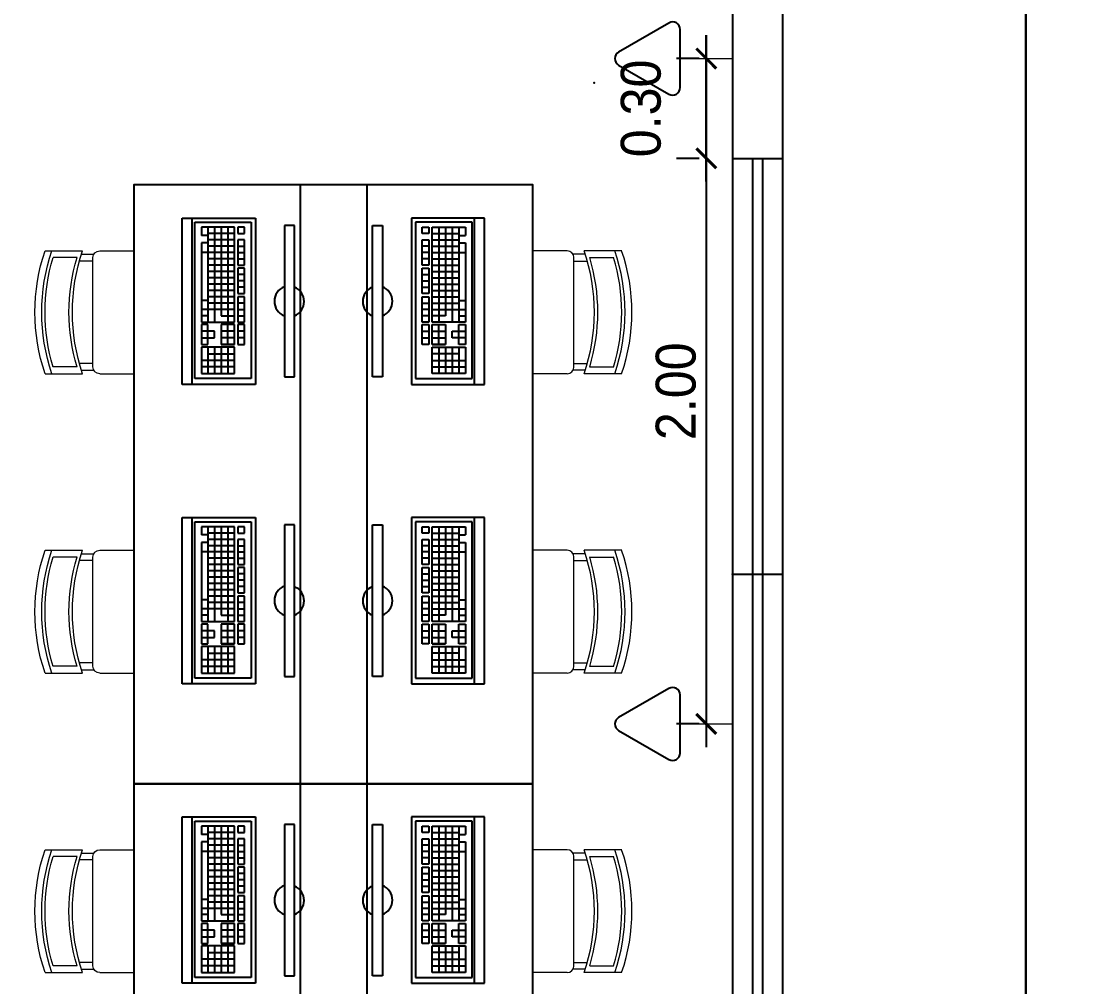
# Model space of a CAD drawing. Header units: millimetres. Extents: x 7034 to 7235, y -465 to -380.
# Drawn here: x 7142.166 to 7145.36, y -408.693 to -405.791 of the extents above; entities that cross this region are included whole.
import ezdxf

# ---------------------------------------------------------------- set-up
doc = ezdxf.new("R2010")
doc.units = ezdxf.units.MM
doc.header["$LTSCALE"] = 0.005
doc.linetypes.add('CONTINUO', pattern=[0])
doc.layers.get('0').update_dxf_attribs({"linetype": 'CONTINUO'})
doc.layers.get('DEFPOINTS').update_dxf_attribs({"linetype": 'CONTINUO', "lineweight": 15})
for name, color, linetype in [('- COTAS', 12, 'Continuous'), ('0-TOMADAS', 12, 'Continuous'), ('ARQ-PEITORIAL', 4, 'Continuous'), ('ARQ_ALVENARIA', 6, 'Continuous'), ('ARQ_ESQUADRIA', 5, 'Continuous')]:
    doc.layers.add(name, color=color, linetype=linetype)
doc.layers.add('0-LAYOUT', color=250, linetype='Continuous', lineweight=25)
doc.styles.add('ARQ', font='arial.ttf', dxfattribs={"width": 0.9})
doc.dimstyles.new('1-50', dxfattribs={"dimtxt": 0.12, "dimasz": 0.06, "dimexe": 0.09, "dimexo": 0.1, "dimgap": 0.03, "dimtad": 1, "dimzin": 0, "dimdsep": 46, "dimtxsty": 'ARQ', "dimblk": 'ARCHTICK', "dimcen": 0, "dimdle": 0.07, "dimclrd": 1, "dimclre": 1, "dimclrt": 7, "dimadec": 0, "dimazin": 0, "dimtm": 1e-09, "dimtfac": 1, "dimtofl": 0, "dimtmove": 2, "dimatfit": 3, "dimldrblk": 'ARCHTICK', "dimfxl": 1, "dimtolj": 1, "dimtzin": 0, "dimlwd": -1, "dimlwe": -1, "dimarcsym": 0})

# ---------------------------------------------------------------- blocks, each defined once
blk = doc.blocks.new('vafres')
at = {"lineweight": 13, "ltscale": 0.2}
for p, q in [((2157.847, 914.6481), (2157.847, 914.5352)), ((2158.2163, 914.6481), (2158.2163, 914.5352)), ((2157.8675, 914.5521), (2157.8675, 914.6239)), ((2158.1958, 914.5521), (2158.1958, 914.6239)), ((2157.8778, 914.5044), (2157.8778, 914.5455)), ((2158.1856, 914.5044), (2158.1856, 914.5448)), ((2157.8573, 914.5386), (2157.8573, 914.5017)), ((2158.2061, 914.5386), (2158.2061, 914.5017)), ((2157.847, 914.4839), (2157.847, 914.3813)), ((2158.1958, 914.5044), (2157.8675, 914.5044)), ((2158.2163, 914.4839), (2158.2163, 914.3813))]:
    blk.add_line(p, q, dxfattribs=at)
for centre, radius, start, end in [((2158.0317, 914.1094), 0.5694, 71.0753, 108.9246), ((2158.0317, 914.0889), 0.5694, 71.0753, 108.9246), ((2158.0317, 914.0787), 0.5694, 73.2016, 106.7984), ((2158.0317, 914.0787), 0.5694, 73.2016, 106.7984), ((2158.0317, 914.0069), 0.5694, 73.2016, 106.7984), ((2158.0317, 913.9966), 0.5694, 71.0753, 108.9246), ((2157.8675, 914.4839), 0.0205, 90, 180), ((2158.1958, 914.4839), 0.0205, 360, 90)]:
    blk.add_arc(centre, radius, start, end, dxfattribs=at)
blk = doc.blocks.new('TOMADA-H30')
blk.add_lwpolyline([(-0.1082, 0.1955), (0.1082, 0.1955, 0.57735), (0.1324, 0.2375), (0.0242, 0.4248, 0.57735), (-0.0242, 0.4248), (-0.1324, 0.2375, 0.57735)], format="xyb", close=True)
at = {"const_width": 0.005}
blk.add_lwpolyline([(0, 0.1955), (0, 0)], dxfattribs=at)
blk = doc.blocks.new('2541982')
at = {"layer": '0-TOMADAS', "xscale": 0.6451236243583418, "yscale": 0.6451236243583418, "zscale": 0.6451236243583418, "rotation": 270}
blk.add_blockref('TOMADA-H30', (3218.8519, 1440.9676), dxfattribs=at)
blk = doc.blocks.new('_ArchTick')
at = {"color": 0, "linetype": 'ByBlock', "const_width": 0.15}
blk.add_lwpolyline([(-0.5, -0.5), (0.5, 0.5)], dxfattribs=at)
blk = doc.blocks.new('*D66')
at = {"layer": '- COTAS', "color": 1, "transparency": 16777216}
for p, q in [((7144.2256, -406.2732), (7144.2256, -405.8332)), ((7144.2045, -405.9032), (7144.1356, -405.9032)), ((7144.2045, -406.2032), (7144.1356, -406.2032))]:
    blk.add_line(p, q, dxfattribs=at)
at = {"layer": 'DEFPOINTS', "color": 0, "transparency": 16777216}
for p in [(7144.2256, -405.9032), (7144.3045, -405.9032), (7144.3045, -406.2032)]:
    blk.add_point(p, dxfattribs=at)
at = {"layer": '- COTAS', "color": 1, "transparency": 16777216, "xscale": 0.06, "yscale": 0.06, "zscale": 0.06}
for p, rotation in [((7144.2256, -405.9032), 90), ((7144.2256, -406.2032), 270)]:
    blk.add_blockref('_ArchTick', p, dxfattribs=dict(at, rotation=rotation))
at = {"layer": '- COTAS', "color": 7, "transparency": 16777216, "insert": (7144.0293, -406.0532), "char_height": 0.12, "attachment_point": 5, "rotation": 90, "style": 'ARQ'}
blk.add_mtext('\\A1;0.30', dxfattribs=at)
blk = doc.blocks.new('*D67')
at = {"layer": '- COTAS', "color": 1, "transparency": 16777216}
for p, q in [((7144.2256, -405.8332), (7144.2256, -407.9732)), ((7144.2045, -405.9032), (7144.1356, -405.9032)), ((7144.2045, -407.9032), (7144.1356, -407.9032))]:
    blk.add_line(p, q, dxfattribs=at)
at = {"layer": 'DEFPOINTS', "color": 0, "transparency": 16777216}
for p in [(7144.3045, -405.9032), (7144.2256, -407.9032), (7144.3045, -407.9032)]:
    blk.add_point(p, dxfattribs=at)
at = {"layer": '- COTAS', "color": 1, "transparency": 16777216, "xscale": 0.06, "yscale": 0.06, "zscale": 0.06}
for p, rotation in [((7144.2256, -405.9032), 90), ((7144.2256, -407.9032), 270)]:
    blk.add_blockref('_ArchTick', p, dxfattribs=dict(at, rotation=rotation))
at = {"layer": '- COTAS', "color": 7, "transparency": 16777216, "insert": (7144.1343, -406.9032), "char_height": 0.12, "attachment_point": 5, "rotation": 90, "style": 'ARQ'}
blk.add_mtext('\\A1;2.00', dxfattribs=at)

msp = doc.modelspace()

# ---------------------------------------------------------------- linework, layer by layer
for points in [[(7145.1864, -402.1477), (7145.1864, -416.9977), (7124.1864, -416.9977), (7124.1864, -402.1477)], [(7166.1864, -402.1477), (7166.1864, -416.9977), (7145.1864, -416.9977), (7145.1864, -402.1477)]]:
    msp.add_lwpolyline(points, close=True)
at = {"layer": '0-LAYOUT'}
for p, q in [((7143.0045, -406.2832), (7143.0045, -410.0832)), ((7143.2045, -406.2832), (7143.2045, -410.0832)), ((7142.65, -406.8826), (7142.65, -406.3826)), ((7142.65, -406.3826), (7142.68, -406.3826)), ((7142.68, -406.3826), (7142.87, -406.3826)), ((7142.68, -406.8826), (7142.68, -406.3826)), ((7142.6874, -406.3953), (7142.8574, -406.3953)), ((7142.6874, -406.8653), (7142.6874, -406.3953)), ((7142.8574, -406.3953), (7142.8574, -406.8653)), ((7142.87, -406.3826), (7142.87, -406.8826)), ((7143.3389, -406.3826), (7143.3389, -406.8826)), ((7143.5289, -406.3826), (7143.3389, -406.3826)), ((7143.3515, -406.3953), (7143.3515, -406.8653)), ((7143.5215, -406.3953), (7143.3515, -406.3953)), ((7143.5215, -406.8653), (7143.5215, -406.3953)), ((7143.5289, -406.8826), (7143.5289, -406.3826)), ((7143.5589, -406.3826), (7143.5289, -406.3826)), ((7143.5589, -406.8826), (7143.5589, -406.3826)), ((7142.7074, -406.4103), (7142.7074, -406.4349)), ((7142.8074, -406.4103), (7142.7074, -406.4103)), ((7142.7274, -406.4103), (7142.7274, -406.6953)), ((7142.8074, -406.4293), (7142.7274, -406.4293)), ((7142.7474, -406.4103), (7142.7474, -406.6953)), ((7142.7674, -406.4103), (7142.7674, -406.6763)), ((7142.7874, -406.4103), (7142.7874, -406.6953)), ((7142.8074, -406.6953), (7142.8074, -406.4103)), ((7142.8174, -406.4103), (7142.8174, -406.4293)), ((7142.8374, -406.4103), (7142.8174, -406.4103)), ((7142.8174, -406.4293), (7142.8374, -406.4293)), ((7142.8374, -406.4293), (7142.8374, -406.4103)), ((7142.9572, -406.405), (7142.9572, -406.8601)), ((7142.9872, -406.405), (7142.9572, -406.405)), ((7142.9872, -406.8601), (7142.9872, -406.405)), ((7143.2217, -406.8601), (7143.2217, -406.405)), ((7143.2217, -406.405), (7143.2517, -406.405)), ((7143.2517, -406.405), (7143.2517, -406.8601)), ((7143.3715, -406.4293), (7143.3715, -406.4103)), ((7143.3715, -406.4103), (7143.3915, -406.4103)), ((7143.3915, -406.4293), (7143.3715, -406.4293)), ((7143.3915, -406.4103), (7143.3915, -406.4293)), ((7143.4015, -406.6953), (7143.4015, -406.4103)), ((7143.4015, -406.4103), (7143.5015, -406.4103)), ((7143.4015, -406.4293), (7143.4815, -406.4293)), ((7143.4215, -406.4103), (7143.4215, -406.6953)), ((7143.4415, -406.4103), (7143.4415, -406.6763)), ((7143.4615, -406.4103), (7143.4615, -406.6953)), ((7143.4815, -406.4103), (7143.4815, -406.6953)), ((7143.5015, -406.4103), (7143.5015, -406.4349)), ((7142.7274, -406.4349), (7142.7074, -406.4349)), ((7142.7274, -406.4573), (7142.7074, -406.4573)), ((7142.7074, -406.4573), (7142.7074, -406.6953)), ((7142.8074, -406.4483), (7142.7274, -406.4483)), ((7142.8174, -406.4483), (7142.8174, -406.5243)), ((7142.8374, -406.4483), (7142.8174, -406.4483)), ((7142.8374, -406.5243), (7142.8374, -406.4483)), ((7143.3715, -406.5243), (7143.3715, -406.4483)), ((7143.3715, -406.4483), (7143.3915, -406.4483)), ((7143.3915, -406.4483), (7143.3915, -406.5243)), ((7143.4015, -406.4483), (7143.4815, -406.4483)), ((7143.4815, -406.4349), (7143.5015, -406.4349)), ((7143.4815, -406.4573), (7143.5015, -406.4573)), ((7143.5015, -406.4573), (7143.5015, -406.6953)), ((7142.8074, -406.4863), (7142.7074, -406.4863)), ((7142.8074, -406.4673), (7142.7274, -406.4673)), ((7142.8174, -406.4673), (7142.8374, -406.4673)), ((7142.8174, -406.4863), (7142.8374, -406.4863)), ((7143.3915, -406.4673), (7143.3715, -406.4673)), ((7143.3915, -406.4863), (7143.3715, -406.4863)), ((7143.4015, -406.4673), (7143.4815, -406.4673)), ((7143.4015, -406.4863), (7143.5015, -406.4863)), ((7142.8074, -406.5053), (7142.7274, -406.5053)), ((7142.8074, -406.5243), (7142.7274, -406.5243)), ((7142.8174, -406.5053), (7142.8374, -406.5053)), ((7142.8174, -406.5243), (7142.8374, -406.5243)), ((7143.3915, -406.5053), (7143.3715, -406.5053)), ((7143.3915, -406.5243), (7143.3715, -406.5243)), ((7143.4015, -406.5053), (7143.4815, -406.5053)), ((7143.4015, -406.5243), (7143.4815, -406.5243)), ((7142.8074, -406.5433), (7142.7274, -406.5433)), ((7142.8174, -406.5334), (7142.8174, -406.6094)), ((7142.8374, -406.5334), (7142.8174, -406.5334)), ((7142.8374, -406.5524), (7142.8174, -406.5524)), ((7142.8374, -406.6094), (7142.8374, -406.5334)), ((7143.3715, -406.6094), (7143.3715, -406.5334)), ((7143.3715, -406.5334), (7143.3915, -406.5334)), ((7143.3715, -406.5524), (7143.3915, -406.5524)), ((7143.3915, -406.5334), (7143.3915, -406.6094)), ((7143.4015, -406.5433), (7143.4815, -406.5433)), ((7142.8074, -406.5623), (7142.7274, -406.5623)), ((7142.8074, -406.5813), (7142.7274, -406.5813)), ((7142.8374, -406.5714), (7142.8174, -406.5714)), ((7142.8374, -406.5904), (7142.8174, -406.5904)), ((7143.3715, -406.5714), (7143.3915, -406.5714)), ((7143.3715, -406.5904), (7143.3915, -406.5904)), ((7143.4015, -406.5623), (7143.4815, -406.5623)), ((7143.4015, -406.5813), (7143.4815, -406.5813)), ((7142.8074, -406.6003), (7142.7274, -406.6003)), ((7142.8074, -406.6193), (7142.7274, -406.6193)), ((7142.8174, -406.6094), (7142.8374, -406.6094)), ((7142.8174, -406.6193), (7142.8174, -406.6953)), ((7142.8374, -406.6193), (7142.8174, -406.6193)), ((7142.8374, -406.6953), (7142.8374, -406.6193)), ((7143.3915, -406.6094), (7143.3715, -406.6094)), ((7143.3715, -406.6953), (7143.3715, -406.6193)), ((7143.3715, -406.6193), (7143.3915, -406.6193)), ((7143.3915, -406.6193), (7143.3915, -406.6953)), ((7143.4015, -406.6003), (7143.4815, -406.6003)), ((7143.4015, -406.6193), (7143.4815, -406.6193)), ((7142.7274, -406.6303), (7142.7074, -406.6303)), ((7142.8074, -406.6383), (7142.7274, -406.6383)), ((7142.8374, -406.6383), (7142.8174, -406.6383)), ((7143.3715, -406.6383), (7143.3915, -406.6383)), ((7143.4015, -406.6383), (7143.4815, -406.6383)), ((7143.4815, -406.6303), (7143.5015, -406.6303)), ((7142.8074, -406.6573), (7142.7074, -406.6573)), ((7142.7274, -406.6763), (7142.7074, -406.6763)), ((7142.7674, -406.6763), (7142.8074, -406.6763)), ((7142.8174, -406.6573), (7142.8374, -406.6573)), ((7142.8174, -406.6763), (7142.8374, -406.6763)), ((7143.3915, -406.6573), (7143.3715, -406.6573)), ((7143.3915, -406.6763), (7143.3715, -406.6763)), ((7143.4015, -406.6573), (7143.5015, -406.6573)), ((7143.4415, -406.6763), (7143.4015, -406.6763)), ((7143.4815, -406.6763), (7143.5015, -406.6763)), ((7142.7074, -406.6953), (7142.8074, -406.6953)), ((7142.7074, -406.7028), (7142.7074, -406.7628)), ((7142.7274, -406.7028), (7142.7074, -406.7028)), ((7142.7274, -406.7628), (7142.7274, -406.7028)), ((7142.7674, -406.7028), (7142.7674, -406.7628)), ((7142.8074, -406.7028), (7142.7674, -406.7028)), ((7142.7874, -406.7628), (7142.7874, -406.7028)), ((7142.8074, -406.7628), (7142.8074, -406.7028)), ((7142.8174, -406.6953), (7142.8374, -406.6953)), ((7142.8174, -406.7028), (7142.8174, -406.7628)), ((7142.8374, -406.7028), (7142.8174, -406.7028)), ((7142.8374, -406.7628), (7142.8374, -406.7028)), ((7143.3915, -406.6953), (7143.3715, -406.6953)), ((7143.3715, -406.7628), (7143.3715, -406.7028)), ((7143.3715, -406.7028), (7143.3915, -406.7028)), ((7143.3915, -406.7028), (7143.3915, -406.7628)), ((7143.5015, -406.6953), (7143.4015, -406.6953)), ((7143.4015, -406.7628), (7143.4015, -406.7028)), ((7143.4015, -406.7028), (7143.4415, -406.7028)), ((7143.4215, -406.7628), (7143.4215, -406.7028)), ((7143.4415, -406.7028), (7143.4415, -406.7628)), ((7143.4815, -406.7028), (7143.5015, -406.7028)), ((7143.4815, -406.7628), (7143.4815, -406.7028)), ((7143.5015, -406.7028), (7143.5015, -406.7628)), ((7142.7474, -406.7228), (7142.7074, -406.7228)), ((7142.7074, -406.7428), (7142.7474, -406.7428)), ((7142.7474, -406.7428), (7142.7474, -406.7228)), ((7142.8074, -406.7228), (7142.7674, -406.7228)), ((7142.8074, -406.7428), (7142.7674, -406.7428)), ((7142.8374, -406.7228), (7142.8174, -406.7228)), ((7142.8374, -406.7428), (7142.8174, -406.7428)), ((7143.3715, -406.7228), (7143.3915, -406.7228)), ((7143.3715, -406.7428), (7143.3915, -406.7428)), ((7143.4015, -406.7228), (7143.4415, -406.7228)), ((7143.4015, -406.7428), (7143.4415, -406.7428)), ((7143.4615, -406.7428), (7143.4615, -406.7228)), ((7143.4615, -406.7228), (7143.5015, -406.7228)), ((7143.5015, -406.7428), (7143.4615, -406.7428)), ((7142.7074, -406.7628), (7142.7274, -406.7628)), ((7142.7074, -406.7703), (7142.7074, -406.8503)), ((7142.8074, -406.7703), (7142.7074, -406.7703)), ((7142.7274, -406.7703), (7142.7274, -406.8503)), ((7142.7474, -406.7703), (7142.7474, -406.8503)), ((7142.7674, -406.7628), (7142.8074, -406.7628)), ((7142.8074, -406.7628), (7142.7674, -406.7628)), ((7142.7674, -406.7703), (7142.7674, -406.8503)), ((7142.7874, -406.7703), (7142.7874, -406.8503)), ((7142.8074, -406.8503), (7142.8074, -406.7703)), ((7142.8174, -406.7628), (7142.8374, -406.7628)), ((7143.3915, -406.7628), (7143.3715, -406.7628)), ((7143.4415, -406.7628), (7143.4015, -406.7628)), ((7143.4015, -406.7628), (7143.4415, -406.7628)), ((7143.4015, -406.8503), (7143.4015, -406.7703)), ((7143.4015, -406.7703), (7143.5015, -406.7703)), ((7143.4215, -406.7703), (7143.4215, -406.8503)), ((7143.4415, -406.7703), (7143.4415, -406.8503)), ((7143.4615, -406.7703), (7143.4615, -406.8503)), ((7143.5015, -406.7628), (7143.4815, -406.7628)), ((7143.4815, -406.7703), (7143.4815, -406.8503)), ((7143.5015, -406.7703), (7143.5015, -406.8503)), ((7142.8074, -406.8103), (7142.7074, -406.8103)), ((7142.7274, -406.7903), (7142.8074, -406.7903)), ((7143.4815, -406.7903), (7143.4015, -406.7903)), ((7143.4015, -406.8103), (7143.5015, -406.8103)), ((7142.8074, -406.8303), (7142.7074, -406.8303)), ((7143.4015, -406.8303), (7143.5015, -406.8303)), ((7142.8574, -406.8653), (7142.6874, -406.8653)), ((7142.7074, -406.8503), (7142.8074, -406.8503)), ((7142.9572, -406.8601), (7142.9872, -406.8601)), ((7143.2517, -406.8601), (7143.2217, -406.8601)), ((7143.3515, -406.8653), (7143.5215, -406.8653)), ((7143.5015, -406.8503), (7143.4015, -406.8503)), ((7142.68, -406.8826), (7142.65, -406.8826)), ((7142.87, -406.8826), (7142.68, -406.8826)), ((7143.3389, -406.8826), (7143.5289, -406.8826)), ((7143.5289, -406.8826), (7143.5589, -406.8826)), ((7142.65, -407.7826), (7142.65, -407.2826)), ((7142.65, -407.2826), (7142.68, -407.2826)), ((7142.68, -407.2826), (7142.87, -407.2826)), ((7142.68, -407.7826), (7142.68, -407.2826)), ((7142.87, -407.2826), (7142.87, -407.7826)), ((7143.3389, -407.2826), (7143.3389, -407.7826)), ((7143.5289, -407.2826), (7143.3389, -407.2826)), ((7143.5289, -407.7826), (7143.5289, -407.2826)), ((7143.5589, -407.2826), (7143.5289, -407.2826)), ((7143.5589, -407.7826), (7143.5589, -407.2826)), ((7142.6874, -407.2953), (7142.8574, -407.2953)), ((7142.6874, -407.7653), (7142.6874, -407.2953)), ((7142.7074, -407.3103), (7142.7074, -407.3349)), ((7142.8074, -407.3103), (7142.7074, -407.3103)), ((7142.7274, -407.3103), (7142.7274, -407.5953)), ((7142.7474, -407.3103), (7142.7474, -407.5953)), ((7142.7674, -407.3103), (7142.7674, -407.5763)), ((7142.7874, -407.3103), (7142.7874, -407.5953)), ((7142.8074, -407.5953), (7142.8074, -407.3103)), ((7142.8174, -407.3103), (7142.8174, -407.3293)), ((7142.8374, -407.3103), (7142.8174, -407.3103)), ((7142.8374, -407.3293), (7142.8374, -407.3103)), ((7142.8574, -407.2953), (7142.8574, -407.7653)), ((7142.9572, -407.305), (7142.9572, -407.7601)), ((7142.9872, -407.305), (7142.9572, -407.305)), ((7142.9872, -407.7601), (7142.9872, -407.305)), ((7143.2217, -407.7601), (7143.2217, -407.305)), ((7143.2217, -407.305), (7143.2517, -407.305)), ((7143.2517, -407.305), (7143.2517, -407.7601)), ((7143.3515, -407.2953), (7143.3515, -407.7653)), ((7143.5215, -407.2953), (7143.3515, -407.2953)), ((7143.3715, -407.3293), (7143.3715, -407.3103)), ((7143.3715, -407.3103), (7143.3915, -407.3103)), ((7143.3915, -407.3103), (7143.3915, -407.3293)), ((7143.4015, -407.5953), (7143.4015, -407.3103)), ((7143.4015, -407.3103), (7143.5015, -407.3103)), ((7143.4215, -407.3103), (7143.4215, -407.5953)), ((7143.4415, -407.3103), (7143.4415, -407.5763)), ((7143.4615, -407.3103), (7143.4615, -407.5953)), ((7143.4815, -407.3103), (7143.4815, -407.5953)), ((7143.5015, -407.3103), (7143.5015, -407.3349)), ((7143.5215, -407.7653), (7143.5215, -407.2953)), ((7142.7274, -407.3349), (7142.7074, -407.3349)), ((7142.7274, -407.3573), (7142.7074, -407.3573)), ((7142.7074, -407.3573), (7142.7074, -407.5953)), ((7142.8074, -407.3293), (7142.7274, -407.3293)), ((7142.8074, -407.3483), (7142.7274, -407.3483)), ((7142.8174, -407.3293), (7142.8374, -407.3293)), ((7142.8174, -407.3483), (7142.8174, -407.4243)), ((7142.8374, -407.3483), (7142.8174, -407.3483)), ((7142.8374, -407.4243), (7142.8374, -407.3483)), ((7143.3915, -407.3293), (7143.3715, -407.3293)), ((7143.3715, -407.4243), (7143.3715, -407.3483)), ((7143.3715, -407.3483), (7143.3915, -407.3483)), ((7143.3915, -407.3483), (7143.3915, -407.4243)), ((7143.4015, -407.3293), (7143.4815, -407.3293)), ((7143.4015, -407.3483), (7143.4815, -407.3483)), ((7143.4815, -407.3349), (7143.5015, -407.3349)), ((7143.4815, -407.3573), (7143.5015, -407.3573)), ((7143.5015, -407.3573), (7143.5015, -407.5953)), ((7142.8074, -407.3863), (7142.7074, -407.3863)), ((7142.8074, -407.3673), (7142.7274, -407.3673)), ((7142.8174, -407.3673), (7142.8374, -407.3673)), ((7142.8174, -407.3863), (7142.8374, -407.3863)), ((7143.3915, -407.3673), (7143.3715, -407.3673)), ((7143.3915, -407.3863), (7143.3715, -407.3863)), ((7143.4015, -407.3673), (7143.4815, -407.3673)), ((7143.4015, -407.3863), (7143.5015, -407.3863)), ((7142.8074, -407.4053), (7142.7274, -407.4053)), ((7142.8174, -407.4053), (7142.8374, -407.4053)), ((7143.3915, -407.4053), (7143.3715, -407.4053)), ((7143.4015, -407.4053), (7143.4815, -407.4053)), ((7142.8074, -407.4243), (7142.7274, -407.4243)), ((7142.8074, -407.4433), (7142.7274, -407.4433)), ((7142.8174, -407.4243), (7142.8374, -407.4243)), ((7142.8174, -407.4334), (7142.8174, -407.5094)), ((7142.8374, -407.4334), (7142.8174, -407.4334)), ((7142.8374, -407.4524), (7142.8174, -407.4524)), ((7142.8374, -407.5094), (7142.8374, -407.4334)), ((7143.3915, -407.4243), (7143.3715, -407.4243)), ((7143.3715, -407.5094), (7143.3715, -407.4334)), ((7143.3715, -407.4334), (7143.3915, -407.4334)), ((7143.3715, -407.4524), (7143.3915, -407.4524)), ((7143.3915, -407.4334), (7143.3915, -407.5094)), ((7143.4015, -407.4243), (7143.4815, -407.4243)), ((7143.4015, -407.4433), (7143.4815, -407.4433)), ((7142.8074, -407.4623), (7142.7274, -407.4623)), ((7142.8074, -407.4813), (7142.7274, -407.4813)), ((7142.8374, -407.4714), (7142.8174, -407.4714)), ((7143.3715, -407.4714), (7143.3915, -407.4714)), ((7143.4015, -407.4623), (7143.4815, -407.4623)), ((7143.4015, -407.4813), (7143.4815, -407.4813)), ((7142.8074, -407.5003), (7142.7274, -407.5003)), ((7142.8374, -407.4904), (7142.8174, -407.4904)), ((7142.8174, -407.5094), (7142.8374, -407.5094)), ((7143.3715, -407.4904), (7143.3915, -407.4904)), ((7143.3915, -407.5094), (7143.3715, -407.5094)), ((7143.4015, -407.5003), (7143.4815, -407.5003)), ((7142.7274, -407.5303), (7142.7074, -407.5303)), ((7142.8074, -407.5193), (7142.7274, -407.5193)), ((7142.8074, -407.5383), (7142.7274, -407.5383)), ((7142.8174, -407.5193), (7142.8174, -407.5953)), ((7142.8374, -407.5193), (7142.8174, -407.5193)), ((7142.8374, -407.5383), (7142.8174, -407.5383)), ((7142.8374, -407.5953), (7142.8374, -407.5193)), ((7143.3715, -407.5953), (7143.3715, -407.5193)), ((7143.3715, -407.5193), (7143.3915, -407.5193)), ((7143.3715, -407.5383), (7143.3915, -407.5383)), ((7143.3915, -407.5193), (7143.3915, -407.5953)), ((7143.4015, -407.5193), (7143.4815, -407.5193)), ((7143.4015, -407.5383), (7143.4815, -407.5383)), ((7143.4815, -407.5303), (7143.5015, -407.5303)), ((7142.8074, -407.5573), (7142.7074, -407.5573)), ((7142.7274, -407.5763), (7142.7074, -407.5763)), ((7142.7674, -407.5763), (7142.8074, -407.5763)), ((7142.8174, -407.5573), (7142.8374, -407.5573)), ((7142.8174, -407.5763), (7142.8374, -407.5763)), ((7143.3915, -407.5573), (7143.3715, -407.5573)), ((7143.3915, -407.5763), (7143.3715, -407.5763)), ((7143.4015, -407.5573), (7143.5015, -407.5573)), ((7143.4415, -407.5763), (7143.4015, -407.5763)), ((7143.4815, -407.5763), (7143.5015, -407.5763)), ((7142.7074, -407.5953), (7142.8074, -407.5953)), ((7142.7074, -407.6028), (7142.7074, -407.6628)), ((7142.7274, -407.6028), (7142.7074, -407.6028)), ((7142.7274, -407.6628), (7142.7274, -407.6028)), ((7142.7674, -407.6028), (7142.7674, -407.6628)), ((7142.8074, -407.6028), (7142.7674, -407.6028)), ((7142.7874, -407.6628), (7142.7874, -407.6028)), ((7142.8074, -407.6628), (7142.8074, -407.6028)), ((7142.8174, -407.5953), (7142.8374, -407.5953)), ((7142.8174, -407.6028), (7142.8174, -407.6628)), ((7142.8374, -407.6028), (7142.8174, -407.6028)), ((7142.8374, -407.6628), (7142.8374, -407.6028)), ((7143.3915, -407.5953), (7143.3715, -407.5953)), ((7143.3715, -407.6628), (7143.3715, -407.6028)), ((7143.3715, -407.6028), (7143.3915, -407.6028)), ((7143.3915, -407.6028), (7143.3915, -407.6628)), ((7143.5015, -407.5953), (7143.4015, -407.5953)), ((7143.4015, -407.6628), (7143.4015, -407.6028)), ((7143.4015, -407.6028), (7143.4415, -407.6028)), ((7143.4215, -407.6628), (7143.4215, -407.6028)), ((7143.4415, -407.6028), (7143.4415, -407.6628)), ((7143.4815, -407.6028), (7143.5015, -407.6028)), ((7143.4815, -407.6628), (7143.4815, -407.6028)), ((7143.5015, -407.6028), (7143.5015, -407.6628)), ((7142.7474, -407.6228), (7142.7074, -407.6228)), ((7142.7074, -407.6428), (7142.7474, -407.6428)), ((7142.7474, -407.6428), (7142.7474, -407.6228)), ((7142.8074, -407.6228), (7142.7674, -407.6228)), ((7142.8074, -407.6428), (7142.7674, -407.6428)), ((7142.8374, -407.6228), (7142.8174, -407.6228)), ((7142.8374, -407.6428), (7142.8174, -407.6428)), ((7143.3715, -407.6228), (7143.3915, -407.6228)), ((7143.3715, -407.6428), (7143.3915, -407.6428)), ((7143.4015, -407.6228), (7143.4415, -407.6228)), ((7143.4015, -407.6428), (7143.4415, -407.6428)), ((7143.4615, -407.6428), (7143.4615, -407.6228)), ((7143.4615, -407.6228), (7143.5015, -407.6228)), ((7143.5015, -407.6428), (7143.4615, -407.6428)), ((7142.7074, -407.6628), (7142.7274, -407.6628)), ((7142.7074, -407.6703), (7142.7074, -407.7503)), ((7142.8074, -407.6703), (7142.7074, -407.6703)), ((7142.7274, -407.6703), (7142.7274, -407.7503)), ((7142.7474, -407.6703), (7142.7474, -407.7503)), ((7142.7674, -407.6628), (7142.8074, -407.6628)), ((7142.8074, -407.6628), (7142.7674, -407.6628)), ((7142.7674, -407.6703), (7142.7674, -407.7503)), ((7142.7874, -407.6703), (7142.7874, -407.7503)), ((7142.8074, -407.7503), (7142.8074, -407.6703)), ((7142.8174, -407.6628), (7142.8374, -407.6628)), ((7143.3915, -407.6628), (7143.3715, -407.6628)), ((7143.4415, -407.6628), (7143.4015, -407.6628)), ((7143.4015, -407.6628), (7143.4415, -407.6628)), ((7143.4015, -407.7503), (7143.4015, -407.6703)), ((7143.4015, -407.6703), (7143.5015, -407.6703)), ((7143.4215, -407.6703), (7143.4215, -407.7503)), ((7143.4415, -407.6703), (7143.4415, -407.7503)), ((7143.4615, -407.6703), (7143.4615, -407.7503)), ((7143.5015, -407.6628), (7143.4815, -407.6628)), ((7143.4815, -407.6703), (7143.4815, -407.7503)), ((7143.5015, -407.6703), (7143.5015, -407.7503)), ((7142.7274, -407.6903), (7142.8074, -407.6903)), ((7143.4815, -407.6903), (7143.4015, -407.6903)), ((7142.8074, -407.7103), (7142.7074, -407.7103)), ((7142.8074, -407.7303), (7142.7074, -407.7303)), ((7143.4015, -407.7103), (7143.5015, -407.7103)), ((7143.4015, -407.7303), (7143.5015, -407.7303)), ((7142.8574, -407.7653), (7142.6874, -407.7653)), ((7142.7074, -407.7503), (7142.8074, -407.7503)), ((7142.9572, -407.7601), (7142.9872, -407.7601)), ((7143.2517, -407.7601), (7143.2217, -407.7601)), ((7143.3515, -407.7653), (7143.5215, -407.7653)), ((7143.5015, -407.7503), (7143.4015, -407.7503)), ((7142.68, -407.7826), (7142.65, -407.7826)), ((7142.87, -407.7826), (7142.68, -407.7826)), ((7143.3389, -407.7826), (7143.5289, -407.7826)), ((7143.5289, -407.7826), (7143.5589, -407.7826)), ((7142.65, -408.6826), (7142.65, -408.1826)), ((7142.65, -408.1826), (7142.68, -408.1826)), ((7142.68, -408.1826), (7142.87, -408.1826)), ((7142.68, -408.6826), (7142.68, -408.1826)), ((7142.87, -408.1826), (7142.87, -408.6826)), ((7143.3389, -408.1826), (7143.3389, -408.6826)), ((7143.5289, -408.1826), (7143.3389, -408.1826)), ((7143.5289, -408.6826), (7143.5289, -408.1826)), ((7143.5589, -408.1826), (7143.5289, -408.1826)), ((7143.5589, -408.6826), (7143.5589, -408.1826)), ((7142.6874, -408.1953), (7142.8574, -408.1953)), ((7142.6874, -408.6653), (7142.6874, -408.1953)), ((7142.7074, -408.2103), (7142.7074, -408.2349)), ((7142.8074, -408.2103), (7142.7074, -408.2103)), ((7142.7274, -408.2103), (7142.7274, -408.4953)), ((7142.7474, -408.2103), (7142.7474, -408.4953)), ((7142.7674, -408.2103), (7142.7674, -408.4763)), ((7142.7874, -408.2103), (7142.7874, -408.4953)), ((7142.8074, -408.4953), (7142.8074, -408.2103)), ((7142.8174, -408.2103), (7142.8174, -408.2293)), ((7142.8374, -408.2103), (7142.8174, -408.2103)), ((7142.8374, -408.2293), (7142.8374, -408.2103)), ((7142.8574, -408.1953), (7142.8574, -408.6653)), ((7142.9572, -408.205), (7142.9572, -408.6601)), ((7142.9872, -408.205), (7142.9572, -408.205)), ((7142.9872, -408.6601), (7142.9872, -408.205)), ((7143.2217, -408.6601), (7143.2217, -408.205)), ((7143.2217, -408.205), (7143.2517, -408.205)), ((7143.2517, -408.205), (7143.2517, -408.6601)), ((7143.3515, -408.1953), (7143.3515, -408.6653)), ((7143.5215, -408.1953), (7143.3515, -408.1953)), ((7143.3715, -408.2293), (7143.3715, -408.2103)), ((7143.3715, -408.2103), (7143.3915, -408.2103)), ((7143.3915, -408.2103), (7143.3915, -408.2293)), ((7143.4015, -408.4953), (7143.4015, -408.2103)), ((7143.4015, -408.2103), (7143.5015, -408.2103)), ((7143.4215, -408.2103), (7143.4215, -408.4953)), ((7143.4415, -408.2103), (7143.4415, -408.4763)), ((7143.4615, -408.2103), (7143.4615, -408.4953)), ((7143.4815, -408.2103), (7143.4815, -408.4953)), ((7143.5015, -408.2103), (7143.5015, -408.2349)), ((7143.5215, -408.6653), (7143.5215, -408.1953)), ((7142.7274, -408.2349), (7142.7074, -408.2349)), ((7142.8074, -408.2293), (7142.7274, -408.2293)), ((7142.8074, -408.2483), (7142.7274, -408.2483)), ((7142.8174, -408.2293), (7142.8374, -408.2293)), ((7142.8174, -408.2483), (7142.8174, -408.3243)), ((7142.8374, -408.2483), (7142.8174, -408.2483)), ((7142.8374, -408.3243), (7142.8374, -408.2483)), ((7143.3915, -408.2293), (7143.3715, -408.2293)), ((7143.3715, -408.3243), (7143.3715, -408.2483)), ((7143.3715, -408.2483), (7143.3915, -408.2483)), ((7143.3915, -408.2483), (7143.3915, -408.3243)), ((7143.4015, -408.2293), (7143.4815, -408.2293)), ((7143.4015, -408.2483), (7143.4815, -408.2483)), ((7143.4815, -408.2349), (7143.5015, -408.2349)), ((7142.7274, -408.2573), (7142.7074, -408.2573)), ((7142.7074, -408.2573), (7142.7074, -408.4953)), ((7142.8074, -408.2673), (7142.7274, -408.2673)), ((7142.8174, -408.2673), (7142.8374, -408.2673)), ((7143.3915, -408.2673), (7143.3715, -408.2673)), ((7143.4015, -408.2673), (7143.4815, -408.2673)), ((7143.4815, -408.2573), (7143.5015, -408.2573)), ((7143.5015, -408.2573), (7143.5015, -408.4953)), ((7142.8074, -408.2863), (7142.7074, -408.2863)), ((7142.8074, -408.3053), (7142.7274, -408.3053)), ((7142.8174, -408.2863), (7142.8374, -408.2863)), ((7142.8174, -408.3053), (7142.8374, -408.3053)), ((7143.3915, -408.2863), (7143.3715, -408.2863)), ((7143.3915, -408.3053), (7143.3715, -408.3053)), ((7143.4015, -408.2863), (7143.5015, -408.2863)), ((7143.4015, -408.3053), (7143.4815, -408.3053)), ((7142.8074, -408.3243), (7142.7274, -408.3243)), ((7142.8074, -408.3433), (7142.7274, -408.3433)), ((7142.8174, -408.3243), (7142.8374, -408.3243)), ((7142.8174, -408.3334), (7142.8174, -408.4094)), ((7142.8374, -408.3334), (7142.8174, -408.3334)), ((7142.8374, -408.4094), (7142.8374, -408.3334)), ((7143.3915, -408.3243), (7143.3715, -408.3243)), ((7143.3715, -408.4094), (7143.3715, -408.3334)), ((7143.3715, -408.3334), (7143.3915, -408.3334)), ((7143.3915, -408.3334), (7143.3915, -408.4094)), ((7143.4015, -408.3243), (7143.4815, -408.3243)), ((7143.4015, -408.3433), (7143.4815, -408.3433)), ((7142.8074, -408.3623), (7142.7274, -408.3623)), ((7142.8374, -408.3524), (7142.8174, -408.3524)), ((7142.8374, -408.3714), (7142.8174, -408.3714)), ((7143.3715, -408.3524), (7143.3915, -408.3524)), ((7143.3715, -408.3714), (7143.3915, -408.3714)), ((7143.4015, -408.3623), (7143.4815, -408.3623)), ((7142.8074, -408.3813), (7142.7274, -408.3813)), ((7142.8074, -408.4003), (7142.7274, -408.4003)), ((7142.8374, -408.3904), (7142.8174, -408.3904)), ((7142.8174, -408.4094), (7142.8374, -408.4094)), ((7143.3715, -408.3904), (7143.3915, -408.3904)), ((7143.3915, -408.4094), (7143.3715, -408.4094)), ((7143.4015, -408.3813), (7143.4815, -408.3813)), ((7143.4015, -408.4003), (7143.4815, -408.4003)), ((7142.7274, -408.4303), (7142.7074, -408.4303)), ((7142.8074, -408.4193), (7142.7274, -408.4193)), ((7142.8074, -408.4383), (7142.7274, -408.4383)), ((7142.8174, -408.4193), (7142.8174, -408.4953)), ((7142.8374, -408.4193), (7142.8174, -408.4193)), ((7142.8374, -408.4383), (7142.8174, -408.4383)), ((7142.8374, -408.4953), (7142.8374, -408.4193)), ((7143.3715, -408.4953), (7143.3715, -408.4193)), ((7143.3715, -408.4193), (7143.3915, -408.4193)), ((7143.3715, -408.4383), (7143.3915, -408.4383)), ((7143.3915, -408.4193), (7143.3915, -408.4953)), ((7143.4015, -408.4193), (7143.4815, -408.4193)), ((7143.4015, -408.4383), (7143.4815, -408.4383)), ((7143.4815, -408.4303), (7143.5015, -408.4303)), ((7142.8074, -408.4573), (7142.7074, -408.4573)), ((7142.8174, -408.4573), (7142.8374, -408.4573)), ((7143.3915, -408.4573), (7143.3715, -408.4573)), ((7143.4015, -408.4573), (7143.5015, -408.4573)), ((7142.7274, -408.4763), (7142.7074, -408.4763)), ((7142.7074, -408.4953), (7142.8074, -408.4953)), ((7142.7074, -408.5028), (7142.7074, -408.5628)), ((7142.7274, -408.5028), (7142.7074, -408.5028)), ((7142.7274, -408.5628), (7142.7274, -408.5028)), ((7142.7674, -408.4763), (7142.8074, -408.4763)), ((7142.7674, -408.5028), (7142.7674, -408.5628)), ((7142.8074, -408.5028), (7142.7674, -408.5028)), ((7142.7874, -408.5628), (7142.7874, -408.5028)), ((7142.8074, -408.5628), (7142.8074, -408.5028)), ((7142.8174, -408.4763), (7142.8374, -408.4763)), ((7142.8174, -408.4953), (7142.8374, -408.4953)), ((7142.8174, -408.5028), (7142.8174, -408.5628)), ((7142.8374, -408.5028), (7142.8174, -408.5028)), ((7142.8374, -408.5628), (7142.8374, -408.5028)), ((7143.3915, -408.4763), (7143.3715, -408.4763)), ((7143.3915, -408.4953), (7143.3715, -408.4953)), ((7143.3715, -408.5628), (7143.3715, -408.5028)), ((7143.3715, -408.5028), (7143.3915, -408.5028)), ((7143.3915, -408.5028), (7143.3915, -408.5628)), ((7143.4415, -408.4763), (7143.4015, -408.4763)), ((7143.5015, -408.4953), (7143.4015, -408.4953)), ((7143.4015, -408.5628), (7143.4015, -408.5028)), ((7143.4015, -408.5028), (7143.4415, -408.5028)), ((7143.4215, -408.5628), (7143.4215, -408.5028)), ((7143.4415, -408.5028), (7143.4415, -408.5628)), ((7143.4815, -408.4763), (7143.5015, -408.4763)), ((7143.4815, -408.5028), (7143.5015, -408.5028)), ((7143.4815, -408.5628), (7143.4815, -408.5028)), ((7143.5015, -408.5028), (7143.5015, -408.5628)), ((7142.7474, -408.5228), (7142.7074, -408.5228)), ((7142.7474, -408.5428), (7142.7474, -408.5228)), ((7142.8074, -408.5228), (7142.7674, -408.5228)), ((7142.8374, -408.5228), (7142.8174, -408.5228)), ((7143.3715, -408.5228), (7143.3915, -408.5228)), ((7143.4015, -408.5228), (7143.4415, -408.5228)), ((7143.4615, -408.5428), (7143.4615, -408.5228)), ((7143.4615, -408.5228), (7143.5015, -408.5228)), ((7142.7074, -408.5428), (7142.7474, -408.5428)), ((7142.7074, -408.5628), (7142.7274, -408.5628)), ((7142.7074, -408.5703), (7142.7074, -408.6503)), ((7142.8074, -408.5703), (7142.7074, -408.5703)), ((7142.7274, -408.5703), (7142.7274, -408.6503)), ((7142.7474, -408.5703), (7142.7474, -408.6503)), ((7142.8074, -408.5428), (7142.7674, -408.5428)), ((7142.7674, -408.5628), (7142.8074, -408.5628)), ((7142.8074, -408.5628), (7142.7674, -408.5628)), ((7142.7674, -408.5703), (7142.7674, -408.6503)), ((7142.7874, -408.5703), (7142.7874, -408.6503)), ((7142.8074, -408.6503), (7142.8074, -408.5703)), ((7142.8374, -408.5428), (7142.8174, -408.5428)), ((7142.8174, -408.5628), (7142.8374, -408.5628)), ((7143.3715, -408.5428), (7143.3915, -408.5428)), ((7143.3915, -408.5628), (7143.3715, -408.5628)), ((7143.4015, -408.5428), (7143.4415, -408.5428)), ((7143.4415, -408.5628), (7143.4015, -408.5628)), ((7143.4015, -408.5628), (7143.4415, -408.5628)), ((7143.4015, -408.6503), (7143.4015, -408.5703)), ((7143.4015, -408.5703), (7143.5015, -408.5703)), ((7143.4215, -408.5703), (7143.4215, -408.6503)), ((7143.4415, -408.5703), (7143.4415, -408.6503)), ((7143.5015, -408.5428), (7143.4615, -408.5428)), ((7143.4615, -408.5703), (7143.4615, -408.6503)), ((7143.5015, -408.5628), (7143.4815, -408.5628)), ((7143.4815, -408.5703), (7143.4815, -408.6503)), ((7143.5015, -408.5703), (7143.5015, -408.6503)), ((7142.7274, -408.5903), (7142.8074, -408.5903)), ((7143.4815, -408.5903), (7143.4015, -408.5903)), ((7142.8074, -408.6103), (7142.7074, -408.6103)), ((7142.8074, -408.6303), (7142.7074, -408.6303)), ((7143.4015, -408.6103), (7143.5015, -408.6103)), ((7143.4015, -408.6303), (7143.5015, -408.6303)), ((7142.8574, -408.6653), (7142.6874, -408.6653)), ((7142.7074, -408.6503), (7142.8074, -408.6503)), ((7142.9572, -408.6601), (7142.9872, -408.6601)), ((7143.2517, -408.6601), (7143.2217, -408.6601)), ((7143.3515, -408.6653), (7143.5215, -408.6653)), ((7143.5015, -408.6503), (7143.4015, -408.6503)), ((7142.68, -408.6826), (7142.65, -408.6826)), ((7142.87, -408.6826), (7142.68, -408.6826)), ((7143.3389, -408.6826), (7143.5289, -408.6826)), ((7143.5289, -408.6826), (7143.5589, -408.6826))]:
    msp.add_line(p, q, dxfattribs=at)
for points in [[(7142.5045, -408.0832), (7143.7045, -408.0832), (7143.7045, -406.2832), (7142.5045, -406.2832)], [(7142.5045, -410.0832), (7143.7045, -410.0832), (7143.7045, -408.0832), (7142.5045, -408.0832)]]:
    msp.add_lwpolyline(points, close=True, dxfattribs=at)
for centre, radius, start, end in [((7142.9739, -406.6326), 0.0468, 110.9733, 249.0267), ((7142.97, -406.6334), 0.0462, 291.7976, 68.2024), ((7143.2389, -406.6334), 0.0462, 111.7976, 248.2024), ((7143.235, -406.6326), 0.0468, 290.9733, 69.0267), ((7142.9739, -407.5326), 0.0468, 110.9733, 249.0267), ((7142.97, -407.5334), 0.0462, 291.7976, 68.2024), ((7143.2389, -407.5334), 0.0462, 111.7976, 248.2024), ((7143.235, -407.5326), 0.0468, 290.9733, 69.0267), ((7142.9739, -408.4326), 0.0468, 110.9733, 249.0267), ((7142.97, -408.4334), 0.0462, 291.7976, 68.2024), ((7143.2389, -408.4334), 0.0462, 111.7976, 248.2024), ((7143.235, -408.4326), 0.0468, 290.9733, 69.0267)]:
    msp.add_arc(centre, radius, start, end, dxfattribs=at)
at = {"layer": '0-LAYOUT', "linetype": 'ByBlock'}
msp.add_point((7143.8883, -405.9763), dxfattribs=at)
at = {"layer": 'ARQ-PEITORIAL'}
for p, q in [((7144.3045, -405.9032), (7144.3045, -407.9032)), ((7144.3045, -406.2032), (7144.3045, -411.2032)), ((7144.4545, -406.2032), (7144.4545, -411.2032))]:
    msp.add_line(p, q, dxfattribs=at)
at = {"layer": 'ARQ_ALVENARIA'}
for p, q in [((7144.4545, -404.6332), (7144.4545, -406.2032)), ((7144.3045, -404.8832), (7144.3045, -406.2032)), ((7144.3045, -406.2032), (7144.4545, -406.2032))]:
    msp.add_line(p, q, dxfattribs=at)
at = {"layer": 'ARQ_ESQUADRIA'}
for p, q in [((7144.3645, -406.2032), (7144.3645, -411.2032)), ((7144.3945, -406.2032), (7144.3945, -411.2032)), ((7144.3045, -407.4532), (7144.4545, -407.4532))]:
    msp.add_line(p, q, dxfattribs=at)
msp.add_point((7144.3045, -407.4532), dxfattribs=at)

# ---------------------------------------------------------------- block references
at = {"xscale": 1.249890158726032, "yscale": 1.249890158726032, "zscale": 1.249890158726032, "rotation": 179.9999999998978}
for p in [(11167.5158, 1395.148), (11167.5158, 1393.148)]:
    msp.add_blockref('2541982', p, dxfattribs=at)
at = {"layer": '0-LAYOUT', "xscale": -1, "rotation": 90}
for p in [(8056.8858, 1751.3659), (8056.8858, 1750.4659), (8056.8858, 1749.5659)]:
    msp.add_blockref('vafres', p, dxfattribs=at)
at = {"layer": '0-LAYOUT', "rotation": 270}
for p in [(6229.3231, 1751.3659), (6229.3231, 1750.4659), (6229.3231, 1749.5659)]:
    msp.add_blockref('vafres', p, dxfattribs=at)

# ---------------------------------------------------------------- dimensions: what is measured, and where the dimension line sits
at = {"layer": '- COTAS'}
for base, p1, p2, picture, middle in [((7144.2256, -405.9032), (7144.3045, -406.2032), (7144.3045, -405.9032), '*D66', (7144.0293, -406.0532)), ((7144.2256, -407.9032), (7144.3045, -405.9032), (7144.3045, -407.9032), '*D67', (7144.1343, -406.9032))]:
    dim = msp.add_linear_dim(base=base, p1=p1, p2=p2, angle=90, dimstyle='1-50', dxfattribs=at)
    dim.commit()
    dim.dimension.update_dxf_attribs({"geometry": picture, "text_midpoint": middle})

doc.saveas('drawing.dxf')
